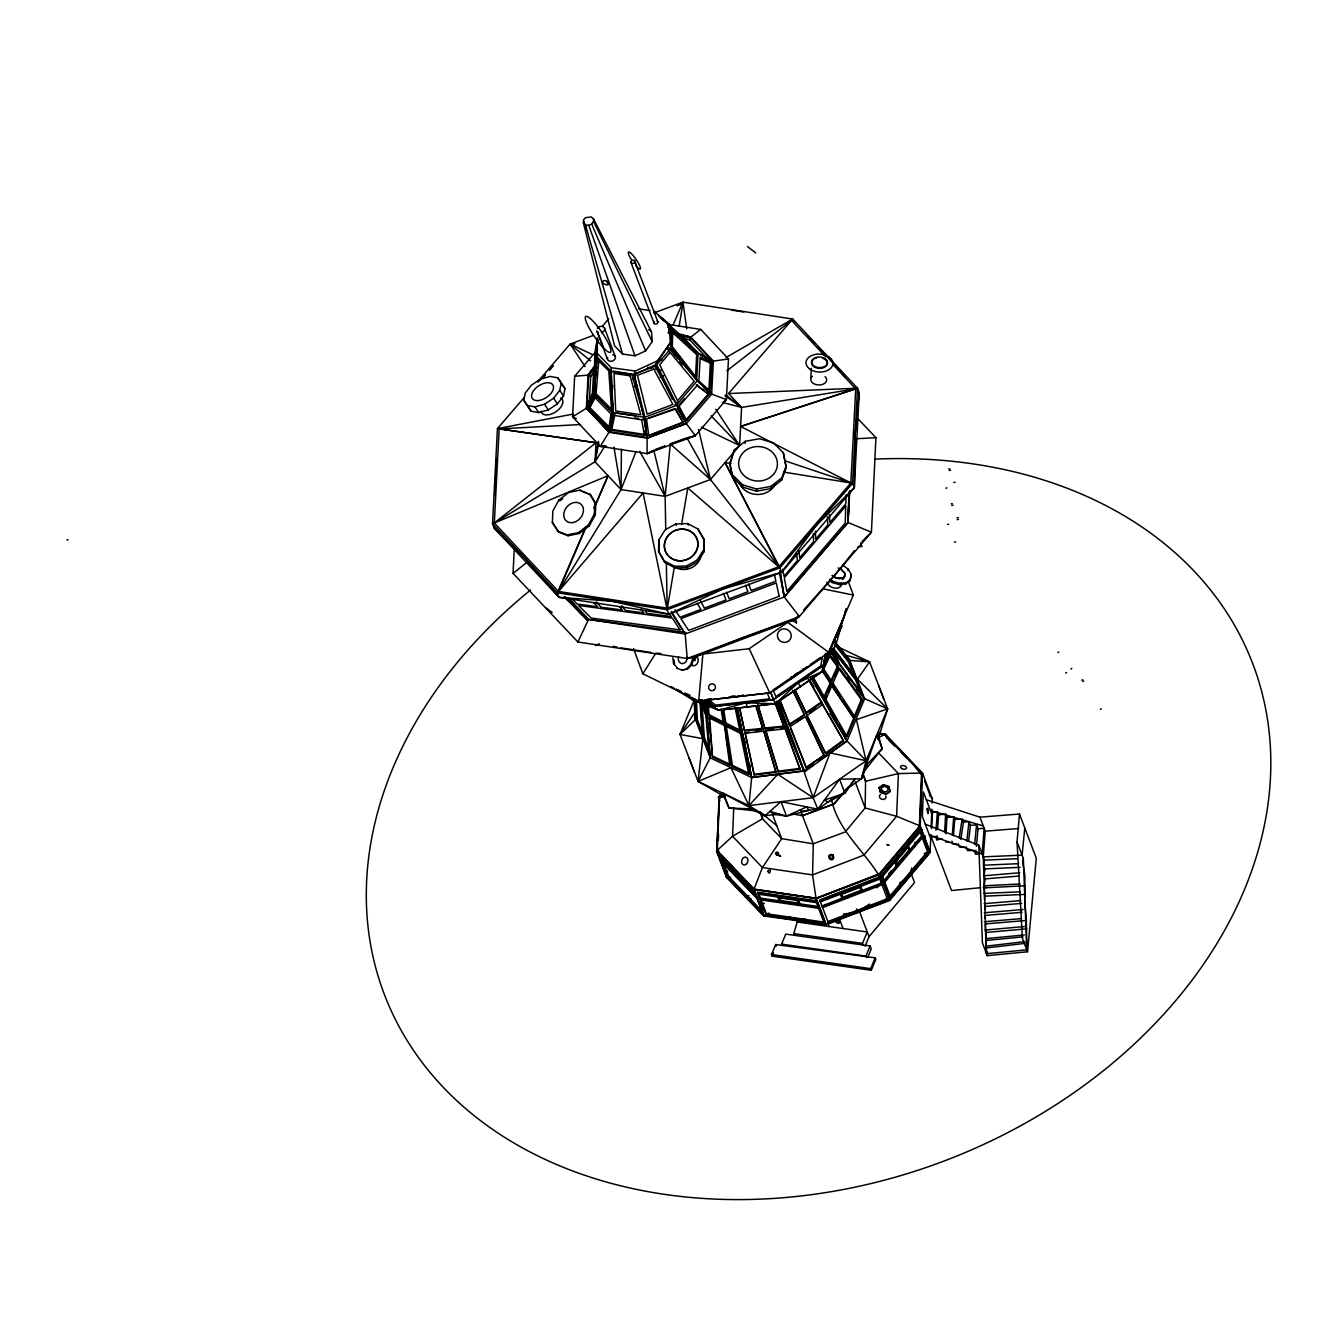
<?xml version="1.0" encoding="UTF-8"?>
<svg xmlns="http://www.w3.org/2000/svg" width="1337" height="1337" viewBox="0 0 1337 1337"><rect width="100%" height="100%" fill="white"/><g stroke="black" fill="none" stroke-linecap="round" stroke-linejoin="round"><path stroke-width="1.5" d="M621.404 449.199L621.053 489.576L558.498 591.472L494.322 522.984L499.169 428.893L580.342 424.548M494.723 494.874L496.762 457.705M524.355 397.29L497.431 428.625L492.534 523.653L494.255 528.182L559.067 597.338L668.834 614.201L781.61 572.353L854.326 487.754L855.062 435.712L859.223 392.727L857.502 388.198L792.691 319.042L682.923 302.162L653.76 312.992M762.525 815.035L762.474 818.779L781.71 838.667L813.297 843.797L845.185 831.965L865.139 807.966L865.574 781.259L863 773.571M879.094 733.645L885.127 734.581L922.012 773.17L919.806 825.865L879.345 873.846L816.021 898.23L812.545 874.899L813.297 843.797L800.295 809.971M597.672 339.297C590.219 361.876 600.631 387.914 586.375 408.236L572.57 416.826L600.263 446.374L647.141 453.594L695.324 435.712L726.392 399.562L728.481 358.968L700.789 329.42L668.166 324.406M658.556 551.228L658.84 539.881L665.107 529.87L675.686 523.92L687.719 523.603L697.981 529.001L703.747 538.677L704.081 551.68L697.814 561.674L687.251 567.64L675.218 567.958L664.94 562.543L658.556 551.228L664.94 562.543M659.191 552.866L658.84 539.881M704.081 551.68L703.747 538.677M662.6 319.56L658.573 315.398L678.745 333.765L690.811 337.041L713.356 361.107L711.652 394.164L686.349 423.612L647.108 438.168L608.92 432.302L586.375 408.236L594.246 393.83L597.154 357.363L597.104 338.345M846.07 494.874L845.803 503.932L829.826 522.617L829.458 514.611M596.987 344.495L593.645 389.886L597.054 342.773M848.143 516.45L847.942 522.449L784.251 596.97L685.179 634.005L588.564 619.432L567.172 597.89M848.327 510.45L848.895 492.451M986.505 953.665L985.168 923.934L1026.381 920.458L1026.799 949.838L986.505 953.665L983.247 856.867L985.252 831.179L979.937 817.174L926.34 799.76M596.97 348.121L593.394 393.496L586.375 408.236L609.822 431.684L611.694 429.361L614.886 414.62M597.171 342.088L597.305 338.06L593.394 393.496M914.892 846.087L915.026 842.076M552.382 522.449L552.833 511.052L558.849 500.071L568.81 492.417L580.057 490.144L590.536 494.723L595.767 503.464L595.316 514.845L589.299 525.842L579.339 533.496L568.091 535.769L558.582 532.026L552.382 522.449L558.582 532.026M557.613 531.19L567.122 534.917L578.369 532.661L588.347 525.006L594.347 514.01L594.798 502.628L589.567 493.888M729.684 464.491L734.331 449.917L745.244 441.294L759.583 438.737L773.521 442.898L783.298 452.691L786.24 467.683L781.677 480.05L770.764 488.657L756.424 491.231L742.503 487.052L732.709 477.276L729.684 464.491L734.331 449.917M732.709 477.276L729.785 462.268M742.503 487.052L742.587 484.83L732.793 475.053M745.16 443.516L745.244 441.294M756.424 491.231L756.525 489.008L742.587 484.83M770.764 488.657L770.864 486.434L781.777 477.827L786.323 465.46M781.677 480.05L781.777 477.827M783.298 452.691L786.24 467.683M597.672 343.342L597.84 339.331M776.764 825.631L759.767 811.659L762.474 818.779L732.559 836.293L716.833 850.733L753.867 889.489L763.745 915.494L726.71 876.754L716.833 850.733L719.072 797.136L721.596 794.161M930.886 834.639L930.084 852.622L889.423 900.586L825.898 924.602L763.694 915.962L726.626 877.507L726.877 871.674L726.492 877.557L716.615 851.552L719.473 797.888L723.25 793.393M733.746 807.849L732.559 836.293L762.424 867.563L812.545 874.899L863.836 855.145L896.609 816.289L898.397 773.605L878.476 752.764M919.355 826.032L921.544 773.354L884.843 734.932L878.66 734.03M931.137 827.519L931.889 809.203M932.156 803.086L932.407 798.273L929.549 795.314M979.937 817.174L1019.496 814.016L1036.292 858.254L1027.535 951.777L987.241 955.621L987.408 951.76M811.308 368.377L810.84 378.755A7.972 5.315 2.5 0 0 820.768 384.855A7.972 5.315 2.5 0 0 825.079 376.599M826.818 361.993L826.6 361.023M827.068 362.193L827.152 361.124M857.602 418.331L875.919 437.717L871.423 532.243L799.342 616.574L795.214 619.415L693.519 657.453L687.218 658.489L577.885 642.011L513.074 573.389L514.26 548.471M849.463 492.384L847.942 522.449L871.423 532.243L861.947 541.602M597.622 349.525L574.659 376.232L572.57 416.826L576.314 418.565M586.375 408.236L588.079 375.179L594.046 366.789M589.166 405.663L587.093 405.161L588.614 375.998L593.745 369.597L595.817 370.082L595.383 378.137M589.383 401.484L590.687 376.482L595.817 370.082M696.661 380.243L698.048 353.302L671.625 329.704L670.723 347.085L696.661 380.243L711.652 394.164L726.392 399.562L723.35 402.287M708.928 390.153L710.348 363.112L711.886 362.21L710.365 391.34L698.833 380.911L700.254 357.046L711.886 362.21M573.122 414.069L497.431 428.625L596.018 442.731L595.032 461.817L621.053 489.576L665.141 496.361L710.432 479.548L739.628 445.572L741.584 407.417L728.581 393.529L792.691 319.042L793.827 322.05M849.747 490.612L848.059 522.516L784.251 596.97L799.342 616.574L687.218 658.489L685.179 634.005L671.408 611.477M585.589 528.165L558.498 591.472L667.18 608.168L778.869 566.721L850.867 482.958L855.713 388.85L832.901 364.5M494.255 528.182L524.94 558.231L559.067 597.338L612.229 601.249L668.834 614.201L723.501 588.748L781.61 572.353L816.255 525.525L854.326 487.754L852.605 483.225L857.502 388.198L728.581 393.529M854.326 487.754L859.223 392.727M587.093 405.161L592.425 393.73L593.745 369.597M590.687 402.387L594.497 394.231L595.166 382.165M718.27 840.639L718.604 834.606M718.387 854.711L718.604 850.683M727.495 871.056L727.278 875.067L721.679 860.293M931.655 828.673L932.574 812.094L935.8 811.743M944.624 832.483L945.643 814.083L938.658 814.835L937.404 811.576L935.984 830.277M946.044 833.87L946.947 817.492L945.643 814.083M749.806 768.658L750.057 764.53M583.383 222.811L583.584 219.786L585.439 217.664L591.255 216.945L593.444 218.783L651.503 331.827L652.239 341.587L645.637 350.879L634.991 355.776L622.557 354.071L614.602 345.915L583.383 222.811L585.439 224.967L622.557 354.071M596.67 352.834L611.193 367.708L612.446 412.615L608.92 432.302L600.263 446.374L606.48 446.591M844.917 576.08L842.226 579.473L844.315 577.601L845.118 573.372L840.137 568.375L845.017 573.64L843.981 577.417L837.346 578.47L832.216 575.645M942.401 838.917L936.752 839.786L937.07 835.625M937.538 829.391L938.658 814.835M952.312 835.057L953.699 816.757L946.947 817.492M953.482 835.742L954.735 819.464L953.699 816.757M1027.535 951.777L1022.421 938.307L1017.039 841.875L1019.496 814.016M698.699 701.073L702.894 654.06L749.205 648.729L787.727 622.34L828.806 652.423L769.728 692.917L698.699 701.073L642.846 673.781L633.537 648.595M974.69 844.483L976.545 824.879L970.428 825.364L968.991 821.603L963.442 822.138L962.155 818.745L959.197 838.015M978.885 854.126L975.609 854.259L975.993 850.349M976.361 846.421L978.032 828.773L976.545 824.879M737.656 708.51L751.645 777.516L748.937 805.593L765.048 815.687L779.003 813.966M746.146 886.648L746.547 882.621M644.668 430.715L645.353 434.575L644.467 435.344L610.808 430.13L613.349 412.916L610.023 370.249L597.154 357.363L593.461 393.546L612.446 412.615L635.56 415.657M779.02 855.847L780.724 856.348L779.438 855.212M1024.811 828.021L1022.086 855.162L983.247 856.867M1017.039 841.875L1023.34 858.438L1022.838 863.468L1024.877 875.534L1024.894 898.297M756.458 706.922L762.892 729.1L744.559 730.938L739.946 708.811M776.012 772.301L763.611 730.47L776.012 772.301L754.252 775.042L745.06 733.261L749.255 732.058M754.252 775.042L745.144 732.509M774.975 701.908L784.067 726.977L765.048 728.882L757.962 704.599M781.059 728.414L784.886 727.98L800.094 769.26L778.318 772.001L765.8 730.086M800.094 769.26L784.886 727.98M966.835 841.057L968.991 821.603M968.69 840.923L970.428 825.364M596.553 359.503L596.987 355.826M694.638 699.218L679.998 734.431L698.098 781.426L723.217 795.799L723.518 793.51L765.048 815.687L781.009 801.648L817.826 809.186L834.906 797.27M984.634 899.918L984.166 885.796L985.168 878.894L983.982 875.785L985.001 868.883L983.614 865.223L984.483 860.142L978.818 845.235L925.321 824.21M984.701 909.628L985.152 906.453L1021.685 903.377M984.784 918.586L985.235 915.41L1022.053 912.302M594.063 396.738L611.009 413.969L608.853 428.709L588.196 408.019L594.063 396.738L595.801 396.387L589.935 407.651L588.196 408.019M844.082 616.959L823.325 665.408L822.389 671.458L775.326 703.713L718.738 710.214L693.502 700.471L676.004 689.558M960.785 839.486L963.442 822.138M826.082 653.108L824.829 661.096L853.357 595.065L848.343 581.511M598.257 441.427L595.032 461.817L494.322 522.984L608.051 475.688L594.18 508.093M825.196 654.161L823.358 665.475L773.371 699.702L713.256 706.521L699.184 699.652M679.179 326.061L682.856 303.666L677.074 305.805M829.391 580.475L832.232 582.564L839.285 584.603L845.769 583.918L849.981 580.709L851.285 574.576L848.443 569.345L842.745 565.15M849.981 580.709L851.285 574.576M668.834 614.201L667.113 609.689L674.349 567.072M681.586 524.472L687.786 487.955L779.889 567.824L781.61 572.353M778.368 854.661C777.549 850.95 779.772 855.229 776.847 855.262L775.727 852.805C779.438 851.084 773.805 853.875 776.814 854.56M776.162 854.36C779.538 854.878 775.677 850.599 775.493 854.226M825.531 653.977L823.358 665.475L844.098 616.925L846.037 608.987M598.892 442.346L595.032 461.817L604.525 446.725M523.82 400.398L525.307 392.961L531.407 385.173L540.499 379.123L550.142 376.432L557.73 377.819L561.273 382.917L559.785 390.371L553.668 398.159L544.577 404.209L534.95 406.883L527.346 405.495L523.82 400.398L531.073 411.211L538.677 412.598L548.32 409.907L557.395 403.858L563.512 396.07L564.999 388.632L557.73 377.819M610.808 430.13L614.001 415.389L641.71 419.885L642.596 419.133M911.684 868.064L909.795 876.036L899.717 882.955M611.042 370.7L613.165 412.481L608.586 431.6L646.774 437.483L644.267 417.261L631.749 374.109L612.914 371.017M845.953 609.171L836.31 643.314L822.389 671.458L775.326 703.713L718.738 710.214L702.059 702.059M845.185 790.117L861.412 778.786L866.075 760.753L887.634 708.877L869.535 661.865L836.845 646.339M879.144 787.928L883.406 784.618L888.854 786.44L890.058 791.571L885.963 794.312L880.498 792.49L879.144 787.928L883.406 784.618M880.498 792.49L879.295 787.376M885.963 794.312L890.208 791.003M890.058 791.571L888.854 786.44M794.412 935.348L793.76 933.627L797.186 921.995L795.782 918.285M667.898 327.064L668.935 323.788L653.826 311.153M668.935 323.788L670.338 342.74L657.503 360.789L635.326 371.034L634.156 374.678L643.715 416.743L647.108 438.168L647.141 453.594L664.974 446.19M686.6 668.818L690.644 664.79L692.533 659.057L693.535 659.258L691.647 664.974L687.602 669.001L681.519 670.054L687.602 669.001M800.896 811.275L817.826 809.186L839.586 779.22L861.412 778.786L876.855 734.815L879.144 736.102L877.841 739.244M823.442 668.483L822.389 671.458L798.423 682.505L775.326 703.713L745.862 702.827L718.738 710.214L699 699.836M692.399 657.119L694.688 660.545L696.142 656.634M837.062 637.181L841.959 625.766L834.656 638.952L822.389 671.458L831.363 650.517M636.078 451.455L621.053 489.576L613.934 447.126M832.232 582.564L832.734 581.311L829.876 579.222M835.441 577.818L832.316 575.378M839.285 578.754L842.811 577.952M839.285 584.603L839.77 583.35L846.271 582.665L850.482 579.456M847.959 570.598L848.443 569.345M845.769 583.918L846.271 582.665M696.109 716.716L695.09 719.122L694.17 700.688M778.619 701.457L804.657 771.833L847.04 740.982L864.604 698.716L849.864 660.445L835.658 642.746M861.412 778.786L867.245 764.747M838.383 668.082L861.329 699.602L853.975 717.2L855.145 717.217L862.482 699.619L839.536 668.099L832.968 683.19L855.145 717.217M853.39 719.055L846.037 736.637L847.023 736.637L854.36 719.072L831.246 684.895L854.36 719.072M771.499 954.534L775.677 944.54L875.2 957.81L875.819 959.431L871.289 970.278L772.117 956.156L771.499 954.534L870.671 968.656L871.289 970.278M772.117 956.156L773.505 952.83M782.095 945.46L781.577 944.123L785.755 934.112L870.103 945.994L871.239 948.952L867.713 957.392M863.15 945.142L862.499 943.404L867.262 931.973L797.186 921.995M865.072 946.195L869.05 936.669L914.541 882.537L910.915 872.994M866.393 957.459L865.891 956.122L870.103 945.994M870.671 968.656L875.2 957.81M673.196 324.757L682.923 302.162L686.75 328.919M559.067 597.338L557.345 592.809L585.974 526.694M594.146 507.809L608.051 475.688M836.979 720.727L824.896 699.502L826.483 695.858M828.071 692.198L830.461 686.717M835.09 675.62L836.728 671.859M847.023 736.637L825.882 699.518L832.232 684.912M597.071 357.363L610.909 371.636L634.156 374.678L655.715 364.667L670.338 342.74M822.222 669.469L831.079 683.14L824.695 697.463L823.726 697.446L830.11 683.123L822.355 671.157M829.074 655.297L837.296 666.595L830.678 681.435L822.907 669.486M829.057 653.693L838.449 666.611L831.831 681.452L822.94 667.798M611.176 391.891L612.847 388.148M657.503 360.789L655.715 364.667L672.377 399.379M577.885 642.011L588.564 619.432L568.526 598.224M706.187 704.9L710.231 757.828L698.098 781.426L748.937 805.593L813.097 797.704L866.075 760.753L856.232 718.888M923.399 839.669L925.371 836.026M664.305 560.922L674.583 566.32L686.616 566.002L697.179 560.053L703.446 550.042M642.846 673.781L655.732 653.308M632.886 379.441L636.228 374.327M776.647 854.711L777.867 853.273L776.195 854.193M817.826 809.186L813.097 797.704L777.766 774.29L748.937 805.593L730.938 767.672L698.098 781.426L702.861 738.676L679.998 734.431L696.176 710.415M857.234 679.58L869.535 661.865L844.533 654.896M844.867 793.125L854.778 778.919L844.867 793.125L828.054 802.05L824.444 800.078L844.867 793.125L839.586 779.22M681.085 337.843L682.321 336.105L690.962 338.06L710.816 359.269L698.516 353.52L682.321 336.105M682.806 338.228L689.725 339.782L690.962 338.06M595.082 365.803L590.001 372.806L593.929 368.227M594.731 369.998L596.77 367.19M585.439 224.967L588.781 225.351L591.689 223.964L593.544 221.407L593.444 218.783M574.659 376.232L588.079 375.179L594.781 366.572M677.04 359.018L679.53 355.909M854.343 550.744L835.391 574.409L803.537 610.107M849.129 786.223L834.489 803.821L802.618 815.637L791.454 813.832M876.922 887.785L880.899 883.055M888.838 873.613L891.478 870.454M895.456 865.741L899.433 861.011L903.194 859.791M675.018 404.86L677.675 401.702M719.039 797.821L722.849 793.309M879.596 874.114L920.224 825.915L930.117 851.936M920.24 830.611L881.735 876.086L883.573 880.933L896.291 865.875L894.453 861.028M899.383 856.081L901.974 853.006M882.604 876.52L920.591 831.514M908.542 850.566L896.91 864.354L895.506 860.677M909.377 850.365L921.561 835.943L919.706 831.096M883.891 881.802L922.43 836.36M884.776 882.219L922.764 837.229M889.222 899.851L929.767 851.836L919.889 825.831L896.609 816.289L865.139 807.966L855.162 781.694M886.197 898.347L889.489 900.119L930.168 851.87M797.888 616.307L795.214 619.415L743.288 637.532L693.519 657.453L694.688 660.545M492.534 523.653L557.345 592.809L643.097 492.969L667.113 609.689L779.889 567.824L852.605 483.225M537.825 381.613L570.147 344.027L593.478 335.353M542.638 378.304L545.362 375.145M549.44 370.399L553.518 365.669M602.352 326.245L608.686 318.875M588.079 375.179L594.731 367.424M594.297 371.151L596.92 368.093M610.491 389.084L613.165 385.975M676.756 404.626L697.362 380.644L670.355 349.191L656.734 364.7L686.349 423.612L695.324 435.712L670.322 443.968L665.141 496.361L665.742 529.485M707.841 394.565L685.513 420.486L686.666 420.486L708.994 394.565L696.443 384.972L708.994 394.565M847.875 787.426L833.436 804.155L802.434 815.62M684.561 418.682L677.926 406.147L684.544 398.576M677.926 406.147L679.079 406.147L697.596 384.972M722.264 792.858L718.303 797.387L719.707 801.097M797.988 616.324L795.214 619.415L796.518 622.858L791.069 619.833M538.176 381.964L545.513 374.694M679.998 734.431L695.491 719.54L694.672 700.772M833.168 855.145L833.803 857.686L831.915 859.457L829.441 858.789L828.806 856.248L830.678 854.477L833.202 855.245L830.678 854.477M830.728 854.594L828.806 856.248M723.35 718.22L723.25 722.916L708.744 715.579L708.543 704.716M729.852 760.586L729.751 765.265L712.487 757.026L708.944 717.768L709.663 717.1L722.465 723.434M729.751 765.265L724.286 724.336M735.066 707.507L739.996 731.389L724.972 723.785L725.807 723.016L723.601 708.861M726.141 725.072L732.425 765.366L749.706 773.622L748.854 774.407L731.573 766.151L725.289 725.857L726.141 725.072L736.219 730.052M712.487 757.026L709.663 717.1M748.854 774.407L740.397 733.328L741.25 732.542L745.678 754.051M731.573 766.151L732.425 765.366M513.074 573.389L526.745 562.459M494.322 522.984L596.018 442.731L499.169 428.893M726.877 370.817L791.537 320.379L825.765 356.895M562.66 498.718L559.802 500.907L558.849 500.071M687.068 336.673L690.811 337.041L700.789 329.42M805.776 767.505L824.043 755.171L806.361 767.99L790.685 728.565M842.912 740.397L825.213 753.232L806.646 714.71L825.915 753.817L843.614 740.982L822.205 703.797L843.614 740.982M843.363 913.99L857.686 912.369L869.468 904.013M796.618 721.93L803.32 717.234M809.754 712.537L815.988 708.175M789.916 726.609L805.576 716.532L824.043 755.171M807.347 715.295L822.907 704.382M813.698 764.246L803.888 771.081L751.645 777.516L710.231 757.828L695.491 719.54M818.595 760.82L847.04 740.982L866.075 760.753L830.026 752.848L813.097 797.704L803.888 771.081L776.312 702.794M1057.885 652.59L1058.804 651.955M1070.853 669.068L1071.773 668.433M1065.673 673.079L1066.592 672.444M1081.85 680.266L1082.769 679.631M1082.803 681.586L1083.722 680.951M1100.368 709.379L1101.287 708.744M705.786 700.488L713.256 706.521L773.371 699.702L823.325 665.408M789.047 724.336L804.623 714.543L789.632 724.838L780.206 701.541M805.693 712.755L821.236 702.075L821.921 702.66L806.395 713.323L795.114 690.778M773.104 690.042L777.633 686.934M779.137 685.898L801.933 670.272M803.487 669.219L806.913 666.862M810.356 664.506L820.684 657.436M794.028 675.269L797.404 672.962M790.635 677.575L791.37 678.511L803.219 670.455L803.019 668.667M725.974 357.531L792.691 319.042M918.87 832.065L922.413 830.06M763.694 915.962L768.992 913.087M833.135 650.484L834.138 649.949L856.449 678.962L862.566 694.889L861.563 695.424L855.446 679.497L833.135 650.484L838.149 663.737L839.151 663.202L862.566 694.889M832.968 648.445L837.848 661.447L836.845 661.965L831.982 648.98M834.706 644.735L848.494 661.982L849.68 661.347L855.797 677.291L854.61 677.909L834.84 652.239M855.446 679.497L856.449 678.962M647.141 453.594L652.088 450.987M595.517 645.587L599.243 643.749M877.908 737.857L885.412 734.264L922.446 773.003L932.324 799.025M778.067 854.443L776.847 855.262M786.524 816.138L806.646 806.896L808.852 810.289L786.524 816.138L775.025 814.467L769.895 811.425L786.524 816.138L781.009 801.648M820.116 901.105L879.479 878.142M843.346 892.865L850.633 890.074M820.433 901.923L879.83 879.044M841.842 894.386L860.042 887.384M842.928 897.244L861.128 890.241M821.954 905.951L841.842 898.297M862.315 890.409L881.35 883.088M822.288 906.804L881.668 883.891M822.606 907.622L881.985 884.76M827.887 921.577L887.283 898.715M726.71 876.754L764.012 915.31L825.898 924.602L889.573 899.951L879.696 873.947L816.021 898.581L753.867 889.489L762.424 867.563L781.71 838.667L772.318 813.932M644.935 417.211L676.856 405.245L686.316 423.478L647.108 438.168L644.935 417.211L633.955 373.992M683.09 422.024L648.763 435.561L683.324 422.642L675.051 408.52L648.428 418.247M575.027 343.693L571.183 345.113L590.603 360.84M633.755 386.878L637.515 385.474M660.16 377.067L663.937 375.664M655.581 449.449L664.79 446.023M683.324 422.642L675.285 409.155L646.523 418.949L648.763 435.561M779.555 709.379L783.298 708.008M635.877 373.307L655.113 366.355L676.856 405.245M855.814 719.858L887.634 708.877L856.9 678.695M783.515 472.045L850.867 482.958L740.614 426.486L857.502 388.198M740.614 426.486L855.713 388.85L741.584 407.417L722.431 402.437M725.038 796.284L719.473 797.888L717.267 850.566L754.135 889.155L816.021 898.23M924.302 853.457L928.212 852.388M688.588 437.4L695.324 435.712M749.004 895.773L745.16 896.726L750.926 898.782M948.718 469.036L949.805 468.769M949.287 470.524L950.574 470.206M953.883 482.473L955.17 482.156M945.894 488.189L946.98 487.921M951.192 503.865L952.278 503.598M951.794 505.486L953.097 505.169M957.025 517.87L958.311 517.569M957.175 519.692L958.479 519.374M947.632 524.438L948.735 524.171M954.434 542.12L955.738 541.803M701.641 702.811L705.652 713.523L706.939 713.206L706.421 707.306M700.588 703.162L703.078 737.773L709.228 753.784L705.819 715.345L707.123 715.028L707.474 719.072M700.12 703.58L702.426 736.085L696.276 720.075L697.379 719.807L696.493 701.641M703.078 737.773L704.365 737.456L701.892 702.844M611.009 413.969L612.747 413.618M756.525 489.008L770.864 486.434M728.481 358.968L713.356 361.107L705.652 358.299M945.593 842.043L948.718 841.608M804.874 918.903L794.796 920.291L789.699 916.697M736.336 708.476L751.645 777.516L803.821 770.831L776.981 701.056M754.335 774.29L776.095 771.549M778.401 771.115L800.194 768.374M66.85 539.914L68.053 539.764M707.758 699.034L711.384 698.599M731.239 696.293L734.949 695.858M986.104 946.161L1024.643 941.616M986.756 947.9L1025.295 943.337M728.648 697.413L742.921 695.808L742.871 694.622M767.705 729.885L773.438 729.25M755.405 731.372L761.555 730.704M745.06 733.261L763.527 731.222M784.786 728.882L765.7 730.988L778.318 772.001M765.148 727.996L784.15 726.091M744.642 730.186L762.959 728.347M954.735 819.464L960.3 818.929M985.687 938.641L1024.343 934.964M986.338 940.396L1022.972 936.903M984.968 930.084L1025.93 926.407M985.87 932.474L1026.833 928.814M983.982 875.785L1019.73 872.743M985.168 878.894L1018.928 876.036M984.099 903.678L1020.632 900.603M984.249 912.787L1023.106 909.511M984.333 921.745L1021.435 918.619M978.032 828.773L984.149 828.288L982.143 853.975L929.399 834.973M985.252 831.179L1018.777 828.489M857.869 546.816L861.947 546.515L860.593 542.939M600.263 446.374L606.029 446.04M984.166 885.796L1020.064 883.958M984.918 887.818L1024.827 885.762M855.914 438.737L875.919 437.717M983.614 865.223L1018.71 863.652M726.626 877.507L730.737 877.306M736.888 877.039L740.982 876.855M985.001 868.883L1020.098 867.329M964.529 846.973L959.598 847.19L958.311 843.781M984.483 860.142L1017.206 858.722M980.021 887.735L951.543 890.542L931.204 836.979L935.516 836.511L936.752 839.786M983.297 887.601L986.572 887.45M984.132 893.4L1020.231 891.812M985.168 896.141L1025.278 894.386M956.49 843.814L952.863 843.881L951.844 841.174M837.296 666.595L838.449 666.611M830.11 683.123L831.079 683.14M832.968 683.19L831.815 683.174L840.672 696.778M861.329 699.602L862.482 699.619M824.896 699.502L825.882 699.518M731.673 310.151L743.873 311.989M869.535 661.865L849.864 660.445L847.424 659.275M778.602 853.257L777.031 852.204M765.048 815.687L754.703 810.774L729.033 808.016L723.317 795.114M800.679 815.336L802.618 815.553M650.835 652.406L620.92 647.893M656.935 653.125L660.996 653.609M685.831 632.451L588.564 619.432L568.208 598.441M611.193 367.708L635.326 371.034M844.232 897.01L848.36 897.595M824.595 904.564L828.673 905.149M793.76 933.627L862.499 943.404M781.577 944.123L865.891 956.122M879.328 733.361L885.412 734.264L886.815 737.974M878.944 733.679L885.127 734.581M716.833 850.733L754.118 889.306L816.305 898.347L826.182 924.368M757.862 893.25L816.122 901.723M785.538 897.762L789.515 898.33M758.213 894.152L816.472 902.625M819.013 907.439L760.753 898.965L766.368 913.723L824.628 922.196M760.051 898.999L818.311 907.472M760.369 899.851L818.628 908.324M668.383 332.913L672.327 333.515M638.534 308.797L649.999 310.552M668.467 332.044L674.266 332.946L668.333 327.465M668.199 332.763L672.093 333.364M681.887 335.604L685.848 336.205L678.243 334.417M658.389 359.653L662.417 360.271M680.583 363.062L684.628 363.681M613.165 412.481L644.267 417.261M611.694 429.361L645.353 434.575M557.345 592.809L667.113 609.689M634.691 417.846L638.635 418.498M698.566 429.378L710.432 479.548L670.322 443.968L686.917 437.817L710.432 479.548L778.869 566.721L725.022 462.552L731.138 463.555M690.644 664.79L691.647 664.974M672.812 657.821L673.564 663.72L674.55 663.904L674.065 659.977M673.564 663.72L677.742 668.383M613.282 646.339L617.076 647.108M823.592 588.982L853.357 595.065M690.811 337.041L677.926 334.25L667.263 324.323M647.743 367.224L651.687 368.16M655.648 369.096L661.598 370.516M588.614 375.998L590.687 376.482M592.425 393.73L594.497 394.231M835.541 577.551L839.385 578.503M832.734 581.311L839.77 583.35M930.418 810.523L983.23 825.882M883.256 785.187L888.704 787.008M880.648 791.939L886.113 793.76M784.518 460.663L850.867 482.958M838.132 567.991L840.037 568.643M760.536 902.191L764.363 903.545M676.739 668.199L682.522 670.255M582.915 491.732L590.536 494.723M676.004 689.223L681.285 691.513M684.795 693.017L690.059 695.307M856.766 689.04L864.604 698.716L887.634 708.877L879.144 736.102L879.094 732.074M700.371 358.684L710.348 363.112M701.373 699.702L709.964 703.747L705.167 699.819M701.407 700.12L713.774 705.953L706.688 700.07M592.642 354.656L570.147 344.027L585.121 366.639M698.917 354.221L713.356 361.107L698.048 353.302M713.206 756.358L730.47 764.614M701.256 427.121L739.628 445.572L715.83 409.306M676.104 689.374L679.814 691.196M708.944 717.768L723.568 725.005M725.289 725.857L740.397 733.328M709.462 714.911L723.969 722.264M725.807 723.016L740.832 730.62M670.973 686.483L674.249 688.471M713.256 706.521L718.738 710.214M724.838 395.602L741.584 407.417L725.673 394.866M545.479 607.7L552.214 612.496M747.467 246.56L755.706 252.877M669.503 329.32L674.433 333.164M704.081 388.265L711.652 394.164L697.362 380.644M754.703 810.774L752.43 808.952L729.033 808.016L723.518 793.51M805.576 716.532L823.458 754.686M648.712 329.487L651.503 331.827M594.798 502.628L595.767 503.464M580.057 490.144L581.01 490.997M594.347 514.01L595.316 514.845M588.347 525.006L589.299 525.842M578.369 532.661L579.339 533.496M567.122 534.917L568.091 535.769M668.884 330.089L671.909 332.829M679.447 334.668L660.846 317.671L664.456 321.381M807.565 336.439L814.868 343.592M817.793 346.45L845.569 377.084M636.479 266.447L637.883 267.851A10.345 2.039 55.4 0 0 638.702 263.64A10.345 2.039 55.4 0 0 629.376 252.091A10.345 2.039 55.4 0 0 631.799 260.314M594.246 393.83L613.349 412.916M571.718 598.642L577.133 604.04L597.656 606.764L593.795 602.753M589.935 407.651L610.591 428.358M564.749 597.438L587.361 620.251L567.239 598.391M564.214 596.62L568.292 600.748M582.614 615.237L564.649 596.603M670.673 327.866L667.982 325.092L697.112 353.352L678.745 333.765M729.985 865.49L732.592 868.164L734.431 873.011L722.732 860.911L721.495 857.686M719.624 855.797L754.569 891.946M719.974 856.699L754.904 892.849M757.661 897.043L746.464 885.478L744.625 880.632M757.995 897.912L723.05 861.78L728.665 876.537L762.207 911.232M721.813 861.546L756.742 897.695M722.13 862.415L757.076 898.548M711.15 415.891L739.628 445.572M891.445 742.068L887.283 737.723L887.701 738.826M901.155 752.246L906.703 758.046M915.043 766.769L922.731 776.028M889.088 740.28L894.637 746.079M634.674 260.815A2.039 1.554 -20.8 0 1 632.953 263.389A2.039 1.554 -20.8 0 1 631.081 261.417A2.039 1.554 -20.8 0 1 634.39 260.514L657.904 321.899M596.72 330.857A4.128 3.159 -20.8 0 0 597.054 331.609L597.639 332.228A4.128 3.159 -20.8 0 0 598.441 332.662M689.725 339.782L708.159 359.469M602.369 424.815L607.817 430.631M596.168 601.901L601.065 607.215L622.273 610.023L619.783 606.914M720.626 792.925L723.217 795.799M836.11 645.119L849.864 660.445L835.725 643.147M830.645 656.768L833.252 659.993M836.21 645.353L838.75 648.512M841.291 651.654L845.084 656.367M621.655 605.761L625.415 610.441L643.849 612.898L640.975 609.288M834.622 642.545L849.68 661.347M645.671 611.728L646.924 613.299L671.258 616.524L669.269 613.499M668.4 347.102L676.004 356.845M679.798 361.709L682.338 364.951M833.536 648.395L855.797 677.291M830.544 651.554L837.848 661.447M833.202 657.035L835.625 660.328M848.009 677.074L850.482 680.416M830.461 652.239L864.604 698.716M561.473 383.535L564.999 388.632M675.001 609.739L679.998 617.31L700.906 609.438L697.212 603.288M559.785 390.371L563.512 396.07M553.668 398.159L557.395 403.858M544.577 404.209L548.32 409.907M534.95 406.883L538.677 412.598M527.346 405.495L531.073 411.211M842.895 700.187L852.872 715.496M671.659 613.131L685.179 634.005M810.707 681.753L813.915 686.984M829.943 713.106L847.04 740.982L811.409 676.739M677.074 408.27L686.349 423.612M703.412 538.711L697.981 529.001M811.108 678.21L847.04 740.982M812.896 676.739L824.695 697.463M811.927 676.739L823.726 697.446M839.001 724.253L845.034 734.865M808.868 679.58L821.921 702.66M808.183 679.012L821.236 702.075M639.621 451.254L665.141 496.361L653.726 450.134M700.17 600.296L704.365 608.134L725.991 599.995L723.518 593.427M679.079 406.147L686.666 420.486M725.022 462.552L779.889 567.824M667.029 347.62L668.901 351.247M593.544 221.407L652.239 341.587M770.647 692.65L775.326 703.713M794.913 689.524L806.395 713.323M793.225 690.728L804.623 714.543M792.64 690.243L804.022 714.058M749.205 648.729L769.728 692.917M794.88 619.115L796.518 622.858M591.689 223.964L645.637 350.879M826.884 360.455L827.419 361.809A7.972 5.315 2.5 0 1 817.074 367.291A7.972 5.315 2.5 0 1 813.665 358.533A7.972 5.315 2.5 0 1 826.884 360.455L827.118 361.892M687.719 523.603L688.338 525.224M697.179 560.053L697.814 561.674M675.686 523.92L676.321 525.541M686.616 566.002L687.251 567.64M674.583 566.32L675.218 567.958M780.056 700.12L789.632 724.838M790.518 727.111L806.361 767.99M848.494 661.982L854.61 677.909M726.676 592.241L729.183 598.792L747.968 591.723L745.578 585.372M697.379 719.807L702.827 734.03M704.365 737.456L709.162 749.907M1024.694 900.252L1026.381 920.458M975.609 854.259L974.138 850.365L967.604 850.65L966.183 846.889M924.569 780.875L930.519 796.501M987.241 955.621L982.411 942.869L978.818 845.235M931.755 813.999L923.349 791.872L922.313 816.339L930.719 838.466M878.576 685.363L883.857 699.268M921.878 836.812L927.494 851.569L889.506 896.575L884.593 883.64M876.855 734.815L882.136 748.72L864.889 770.43L866.109 765.433L882.136 748.72L878.442 735.718M834.656 638.952L836.31 643.314M834.138 649.949L839.151 663.202M908.425 845.937L910.263 850.783M862.716 773.755L865.574 781.259L898.397 773.605L922.446 773.003L920.207 826.6L879.545 874.565L816.021 898.581L825.898 924.602M895.322 861.446L897.16 866.292M889.489 900.119C880.147 860.476 839.285 839.168 831.296 798.507M798.423 682.505L800.078 686.867M634.39 260.514L636.746 266.715M630.947 262.386L654.01 323.103M860.476 885.562L862.632 891.227M859.724 886.565L861.446 891.06L843.246 898.063L841.525 893.567M859.49 911.5L869.05 936.669M774.892 702.794L784.067 726.977M840.004 893.45L842.16 899.099M606.797 281.322L608.001 284.497M839.87 920.057L843.095 928.547M604.608 328.417L615.388 356.778M745.862 702.827L747.533 707.206M827.753 922.848L829.174 926.558M816.84 901.723L818.679 906.57L800.011 903.862L798.172 899.016M819.715 909.277L823.926 920.357M597.639 332.228L603.622 347.971M597.054 331.609L603.037 347.353M601.75 344.094L607.499 359.235M743.84 738.576L745.194 742.102M797.805 899.901L799.643 904.748M797.454 899.5L798.841 903.177L780.992 900.57L779.588 896.893M778.101 896.091L779.939 900.937L760.419 898.096L758.58 893.25M777.716 896.993L779.555 901.84M701.106 702.911L705.819 715.345M692.382 697.53L693.502 700.471M759.399 901.606L762.909 910.831M775.677 944.54L776.296 946.161M754.118 889.306L764.012 915.31M744.291 880.648L745.695 884.325L734.982 873.245L733.578 869.568M743.706 881.267L745.561 886.113M731.673 868.816L733.512 873.663M689.056 757.929L694.555 772.418M719.507 854.594L721.345 859.44M748.636 584.002L751.11 590.536L775.895 581.211L774.407 574.342M856.415 908.993L857.686 912.369M703.596 704.281L706.27 711.418M588.781 225.351L634.991 355.776M770.948 692.449L773.287 699.535M757.862 705.485L765.048 728.882M755.789 705.735L762.892 729.1M584.119 221.758L586.274 229.697M739.428 707.624L744.559 730.938M737.205 708.727L751.645 777.516M736.319 708.71L740.431 728.632M746.481 757.962L749.305 771.666M779.438 572.821L784.251 596.97L779.939 570.732L784.234 596.887M791.036 676.89L791.37 678.511M782.663 569.244L784 576.23L797.47 560.47L796.334 553.301M641.71 419.885L644.467 435.344M722.749 709.646L724.972 723.785M722.114 710.164L722.732 714.192M724.587 726.359L725.206 730.386M726.141 736.42L726.76 740.447M727.378 744.475L727.996 748.503M728.615 752.53L729.233 756.558M721.078 708.811L723.25 722.916M798.774 550.443L799.71 557.847L813.631 541.552L813.28 533.513M707.825 705.384L708.744 715.579M705.468 704.699L710.231 757.828M707.841 723.116L708.727 733.228M704.783 703.697L705.652 713.523M701.49 707.373L701.925 713.457M702.36 719.557L703.229 731.74M695.19 699.301L695.908 713.122M815.319 531.14L815.704 539.145L827.804 524.99L827.436 516.767M695.307 699.886L696.276 720.075M1023.34 858.438L1026.799 949.838M666.344 562.626L667.18 608.168M832.149 856.482A1.705 1.638 -20.3 0 1 833.369 858.471A1.705 1.638 -20.3 0 1 831.28 859.708A1.705 1.638 -20.3 0 1 830.076 857.719M885.662 795.899A3.309 2.59 15 0 1 884.409 799.192A3.309 2.59 15 0 1 880.08 798.055A3.309 2.59 15 0 1 880.565 794.562M700.755 556.961A16.946 15.676 -21.3 0 1 676.171 567.824M884.375 792.34A3.309 2.59 15 0 1 882.771 791.755M841.291 583.082A7.738 5.114 21.5 0 1 835.575 588.196A7.738 5.114 21.5 0 1 826.751 582.28M696.393 656.25A5.198 4.379 -79 0 1 697.329 663.386A5.198 4.379 -79 0 1 691.162 664.94M687.034 657.336A5.198 4.379 -79 0 1 682.188 663.603A5.198 4.379 -79 0 1 678.578 656.868M560.788 397.925A12.334 7.003 -33.2 0 1 555.908 411.763A12.334 7.003 -33.2 0 1 540.967 411.111M775.56 483.676A19.386 17.231 2.3 0 1 757.895 494.473A19.386 17.231 2.3 0 1 739.762 483.994M811.392 377.435A7.972 5.315 2.5 0 1 812.445 376.249M813.18 359.653A7.972 5.315 2.5 0 0 817.375 368.143A7.972 5.315 2.5 0 0 827.386 362.578L826.851 361.224A7.972 5.315 2.5 0 0 822.556 358.232M814.651 358.7A7.972 5.315 2.5 0 1 816.456 358.065M614.452 355.425A4.128 3.159 -20.8 0 1 612.246 361.074A4.128 3.159 -20.8 0 1 607.616 357.531M612.714 354.74A4.128 3.159 -20.8 0 1 613.666 354.974M657.052 320.997A2.039 1.554 -20.8 0 1 657.603 323.136A2.039 1.554 -20.8 0 1 654.863 323.989A2.039 1.554 -20.8 0 1 654.294 321.849M597.305 328.334A4.128 3.159 -20.8 0 1 603.99 327.331A4.128 3.159 -20.8 0 1 601.466 332.696M874.883 459.126A464.624 354.873 -20.8 0 1 1239.098 901.84A464.624 354.873 -20.8 0 1 552.616 1162.789A464.624 354.873 -20.8 0 1 530.605 589.985M927.093 809.019C928.53 821.119 928.73 804.657 927.093 809.019M845.736 506.155L845.218 523.051L786.875 591.305L784.284 577.718L845.736 506.155M672.762 332.763L672.277 346.534L695.558 376.399L696.661 354.623L672.762 332.763M849.396 491.899L847.942 522.449L849.43 491.899M598.775 361.157L596.035 393.746L611.444 409.122L608.786 370.85L598.775 361.157M767.906 871.156C769.711 877.039 772.251 866.76 767.906 871.156M887.133 844.783L888.821 845.335L887.133 844.783M822.171 657.687L820.901 665.776L775.895 696.627L773.521 691.012L822.171 657.687M670.121 352.4L659.726 364.784L677.575 400.716L694.187 381.312L670.121 352.4M919.823 829.508L881.852 874.515L890.392 896.993L928.363 852.003L919.823 829.508M908.024 847.307L896.392 861.095L897.779 864.772L909.427 850.984L908.024 847.307M608.151 284.413L607.7 284.681A3.159 1.822 24.5 0 1 602.72 282.425A3.159 1.822 24.5 0 1 606.329 281.071L607.048 281.455A3.159 1.822 24.5 0 1 608.151 284.413M653.81 369.045L637.482 375.346L647.141 414.169L672.912 404.459L653.81 369.045M879.061 877.039L819.665 899.918L828.205 922.396L887.601 899.534L879.061 877.039M779.187 596.319L688.639 630.395L680.867 618.613L776.279 582.965L779.187 596.319M769.627 698.816L715.579 705.151L708.928 699.936L767.371 693.134L769.627 698.816M680.032 629.844L591.171 618.062L578.537 605.444L672.277 618.078L680.032 629.844M630.078 375.764L614.017 373.491L615.722 410.944L640.824 414.754L630.078 375.764M815.704 900.62L757.444 892.147L765.984 914.625L824.244 923.098L815.704 900.62M797.069 900.386L779.22 897.796L780.607 901.472L798.473 904.063L797.069 900.386M754.152 890.843L719.206 854.711L727.746 877.189L762.692 913.321L754.152 890.843M743.372 881.284L732.659 870.22L734.063 873.897L744.776 884.977L743.372 881.284M604.642 349.041L601.566 345.815A21.726 4.278 55.4 0 1 585.456 316.886A21.726 4.278 55.4 0 1 605.343 337.693A21.726 4.278 55.4 0 1 604.642 349.041M746.547 863.836A4.011 3.025 -70.2 0 0 746.146 857.268A4.011 3.025 -70.2 0 0 741.617 862.014A4.011 3.025 -70.2 0 0 746.547 863.836M778.385 639.036A6.969 6.769 20.7 0 0 790.401 639.053A6.969 6.769 20.7 0 0 784.201 628.841A6.969 6.769 20.7 0 0 778.385 639.036M713.724 690.226A3.476 3.376 -68.8 0 0 713.741 684.226A3.476 3.376 -68.8 0 0 708.643 687.318A3.476 3.376 -68.8 0 0 713.724 690.226M901.606 768.491A3.109 1.788 13.1 0 0 906.536 768.123A3.109 1.788 13.1 0 0 902.425 765.516A3.109 1.788 13.1 0 0 901.606 768.491M830.845 858.521A1.705 1.638 -20.3 0 0 832.918 856.449A1.705 1.638 -20.3 0 0 830.076 855.78A1.705 1.638 -20.3 0 0 830.845 858.521M882.286 790.668A3.309 2.59 15 0 0 887.852 790.351A3.309 2.59 15 0 0 884.125 786.54A3.309 2.59 15 0 0 882.286 790.668M538.109 400.565A12.334 7.003 -33.2 0 0 553.485 386.56A12.334 7.003 -33.2 0 0 536.037 387.864A12.334 7.003 -33.2 0 0 538.109 400.565M573.105 522.533A11.131 8.757 -48.8 0 0 582.364 505.904A11.131 8.757 -48.8 0 0 565.317 509.18A11.131 8.757 -48.8 0 0 573.105 522.533M676.823 560.47A16.946 15.676 -21.3 0 0 697.346 540.048A16.946 15.676 -21.3 0 0 669.269 534.365A16.946 15.676 -21.3 0 0 676.823 560.47A16.946 15.676 -21.3 0 0 697.362 540.081A16.946 15.676 -21.3 0 0 669.285 534.416A16.946 15.676 -21.3 0 0 676.84 560.521M746.547 477.576A19.386 17.231 2.3 0 0 777.315 465.878A19.386 17.231 2.3 0 0 750.291 447.928A19.386 17.231 2.3 0 0 746.547 477.576M809.186 368.594A13.47 8.975 2.5 0 0 832.132 366.422A13.47 8.975 2.5 0 0 817.108 354.155A13.47 8.975 2.5 0 0 809.186 368.594M836.444 922.513A1.822 0.953 22.6 0 0 839.352 922.931A1.822 0.953 22.6 0 0 837.263 921.059A1.822 0.953 22.6 0 0 836.444 922.513"/></g></svg>
